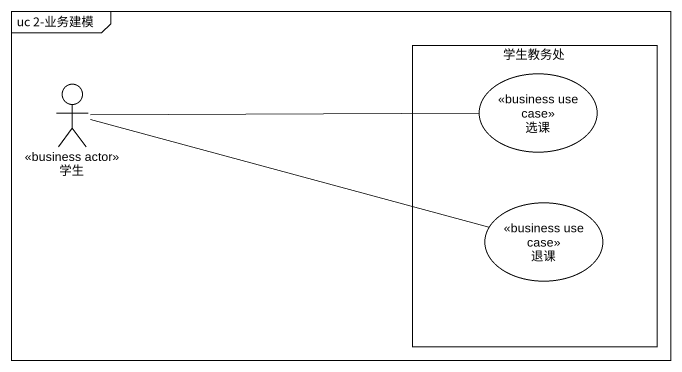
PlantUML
@startuml
mainframe uc 2-业务建模
rectangle 学生教务处 {
  usecase 选课 <<business use case>>
  usecase 退课 <<business use case>>
}
actor 学生 <<business actor>>
学生 -right- 选课
学生 -right- 退课
@enduml
